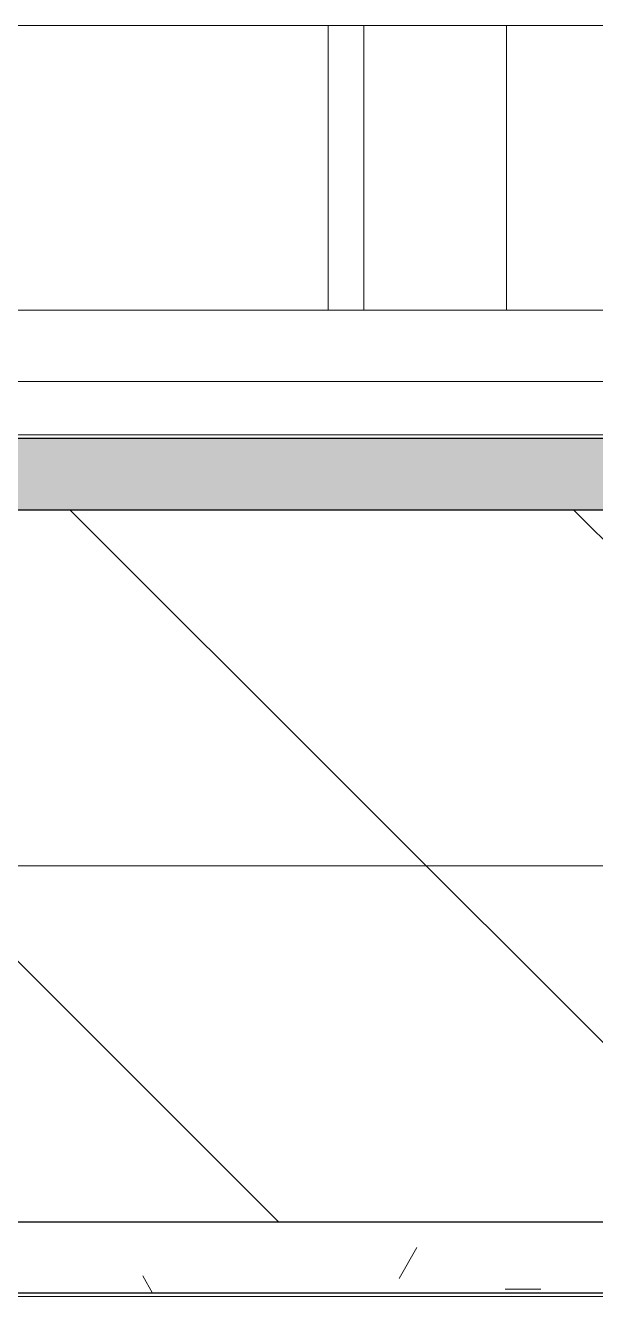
# Model space of a CAD drawing. Header units: millimetres. Extents: x 855 to 103073, y -1987 to 27400.
# Drawn here: x 33269.9 to 33429.9, y 7679 to 8036 of the extents above; entities that cross this region are included whole.
import ezdxf

# ---------------------------------------------------------------- set-up
doc = ezdxf.new("R2010")
doc.units = ezdxf.units.MM
doc.linetypes.add('Осевая', pattern=[3175, 635, -476.25, 1587.5, -476.25])
for name, color, linetype, lineweight, true_color in [('A-WALL-4', 7, 'Continuous', 25, 0x3c3c3c), ('A-WALL-FNSH-2', 7, 'Continuous', 13, 0x3c3c3c), ('I-FURN-13', 7, 'Continuous', 9, 0xf0f0f0)]:
    doc.layers.add(name, color=color, linetype=linetype, lineweight=lineweight, true_color=true_color)
doc.layers.add('I-WALL', color=7, linetype='Continuous', lineweight=9)
doc.layers.add('Оси-2', color=7, linetype='Осевая', lineweight=9)
pattern_1 = [(0, (22797.38, 0), (121.92, 30.48), [10.058, -81.382, 10.058, -81.382, -487.68]), (0, (22797.38, 0), (121.92, 30.48), [-182.88, 10.058, -172.822, 10.058, -81.382, -213.36]), (0, (22797.38, 0), (121.92, 30.48), [-457.2, 10.058, -50.902, 10.058, -142.342]), (120, (22843.1, 15.24), (-87.356454, 90.34582), [10.058, -81.382, 10.058, -81.382, -487.68]), (120, (22843.1, 15.24), (-87.356454, 90.34582), [-182.88, 10.058, -172.822, 10.058, -81.382, -213.36]), (120, (22843.1, 15.24), (-87.356454, 90.34582), [-457.2, 10.058, -50.902, 10.058, -142.342]), (240, (22858.34, 76.2), (-34.563546, -120.82582), [10.058, -81.382, 10.058, -81.382, -487.68]), (240, (22858.34, 76.2), (-34.563546, -120.82582), [-182.88, 10.058, -172.822, 10.058, -81.382, -213.36]), (240, (22858.34, 76.2), (-34.563546, -120.82582), [-457.2, 10.058, -50.902, 10.058, -142.342])]

# ---------------------------------------------------------------- blocks, each defined once
blk = doc.blocks.new('Бизиборд лего - бизиборд 1_21б-32328682-План разверток пом_ 1_02_ Этаж 1')
at = {"layer": 'I-FURN-13'}
for p, q in [((315, 100), (-35.37, 100)), ((-35.37, 100), (315, 100)), ((315, 100), (15, 100)), ((15, 100), (315, 100)), ((365, 100), (315, 100)), ((315, 100), (365, 100)), ((315, 20), (315, 100)), ((315, 100), (315, 20)), ((365, 100), (325, 100)), ((325, 100), (325, 20)), ((325, 20), (325, 100)), ((325, 100), (365, 100)), ((365, 100), (325, 100)), ((325, 100), (325, 20)), ((325, 20), (325, 100)), ((325, 100), (365, 100)), ((475, 100), (365, 100)), ((365, 100), (475, 100)), ((475, 100), (365, 100)), ((365, 100), (475, 100)), ((365, 20), (365, 100)), ((365, 100), (365, 20)), ((500, 20), (0, 20)), ((230, 20), (210, 20)), ((210, 20), (230, 20)), ((230, 20), (210, 20)), ((230, 20), (210, 20)), ((210, 20), (230, 20)), ((230, 20), (210, 20)), ((210, 20), (230, 20)), ((230, 20), (210, 20)), ((210, 20), (230, 20)), ((230, 20), (210, 20)), ((210, 20), (230, 20)), ((230, 20), (210, 20)), ((210, 20), (230, 20)), ((230, 20), (210, 20)), ((210, 20), (230, 20)), ((210, 20), (230, 20)), ((230, 20), (210, 20)), ((210, 20), (230, 20)), ((210, 20), (230, 20)), ((210, 20), (230, 20)), ((210, 20), (230, 20)), ((230, 20), (210, 20)), ((210, 20), (230, 20)), ((230, 20), (210, 20)), ((210, 20), (230, 20)), ((210, 20), (230, 20)), ((230, 20), (210, 20)), ((210, 20), (230, 20)), ((230, 20), (210, 20)), ((210, 20), (230, 20)), ((230, 20), (210, 20)), ((210, 20), (230, 20)), ((230, 20), (210, 20)), ((210, 20), (230, 20)), ((230, 20), (210, 20)), ((212.93, 20), (230, 20)), ((230, 20), (215, 20)), ((215, 20), (230, 20)), ((230, 20), (217.41, 20)), ((217.41, 20), (230, 20)), ((230, 20), (222.59, 20)), ((230, 20), (222.59, 20)), ((225, 20), (230, 20)), ((225, 20), (230, 20)), ((230, 20), (225, 20)), ((227.07, 20), (230, 20)), ((230, 20), (227.07, 20)), ((230, 20), (228.66, 20)), ((230, 20), (228.66, 20)), ((230, 20), (228.66, 20)), ((230, 20), (228.66, 20)), ((229.66, 20), (230, 20)), ((229.66, 20), (230, 20)), ((230, 20), (229.66, 20)), ((230, 20), (270, 20)), ((270, 20), (230, 20)), ((230, 20), (270, 20)), ((270, 20), (230, 20)), ((230, 20), (270, 20)), ((270, 20), (282.59, 20)), ((282.59, 20), (270, 20)), ((270, 20), (282.59, 20)), ((271.34, 20), (270, 20)), ((270, 20), (270.34, 20)), ((272.93, 20), (270, 20)), ((270, 20), (282.59, 20)), ((275, 20), (270, 20)), ((270, 20), (282.59, 20)), ((282.59, 20), (270, 20)), ((270, 20), (282.59, 20)), ((282.59, 20), (270, 20)), ((270, 20), (282.59, 20)), ((282.59, 20), (270, 20)), ((270, 20), (282.59, 20)), ((282.59, 20), (270, 20)), ((270, 20), (282.59, 20)), ((282.59, 20), (270, 20)), ((270, 20), (270.34, 20)), ((282.59, 20), (270, 20)), ((270, 20), (270.34, 20)), ((282.59, 20), (270, 20)), ((270, 20), (282.59, 20)), ((282.59, 20), (270, 20)), ((270, 20), (282.59, 20)), ((282.59, 20), (270, 20)), ((270, 20), (282.59, 20)), ((282.59, 20), (270, 20)), ((270, 20), (282.59, 20)), ((282.59, 20), (270, 20)), ((270, 20), (282.59, 20)), ((282.59, 20), (270, 20)), ((270, 20), (282.59, 20)), ((282.59, 20), (270, 20)), ((270, 20), (275, 20)), ((282.59, 20), (270, 20)), ((270, 20), (270.34, 20)), ((282.59, 20), (270, 20)), ((270, 20), (282.59, 20)), ((270.34, 20), (270, 20)), ((270, 20), (272.93, 20)), ((282.59, 20), (270, 20)), ((270, 20), (270.34, 20)), ((270.34, 20), (270, 20)), ((270, 20), (282.59, 20)), ((282.59, 20), (270, 20)), ((270, 20), (282.59, 20)), ((282.59, 20), (270, 20)), ((270, 20), (282.59, 20)), ((282.59, 20), (270, 20)), ((270, 20), (282.59, 20)), ((282.59, 20), (270, 20)), ((270, 20), (290, 20)), ((290, 20), (270, 20)), ((270.34, 20), (275, 20)), ((270.34, 20), (271.34, 20)), ((270.34, 20), (282.59, 20)), ((270.34, 20), (282.59, 20)), ((282.59, 20), (270.34, 20)), ((270.34, 20), (272.93, 20)), ((277.41, 20), (270.34, 20)), ((271.34, 20), (272.54, 20)), ((272.54, 20), (271.34, 20)), ((271.34, 20), (272.54, 20)), ((272.54, 20), (271.34, 20)), ((271.34, 20), (272.54, 20)), ((277.41, 20), (271.34, 20)), ((271.34, 20), (282.59, 20)), ((272.93, 20), (277.41, 20)), ((277.41, 20), (272.93, 20)), ((272.93, 20), (277.41, 20)), ((277.41, 20), (272.93, 20)), ((272.93, 20), (277.41, 20)), ((282.59, 20), (272.93, 20)), ((272.93, 20), (282.59, 20)), ((272.93, 20), (275, 20)), ((275, 20), (282.59, 20)), ((282.59, 20), (275, 20)), ((275, 20), (282.59, 20)), ((275, 20), (277.41, 20)), ((282.59, 20), (277.41, 20)), ((277.41, 20), (282.59, 20)), ((282.59, 20), (277.41, 20)), ((277.57, 20), (282.59, 20)), ((282.59, 20), (277.57, 20)), ((277.57, 20), (282.59, 20)), ((282.59, 20), (277.57, 20)), ((277.57, 20), (282.59, 20)), ((282.59, 20), (282.6, 20)), ((282.6, 20), (282.59, 20)), ((282.59, 20), (282.6, 20)), ((282.6, 20), (282.59, 20)), ((282.59, 20), (282.6, 20)), ((282.6, 20), (282.59, 20)), ((282.59, 20), (282.6, 20)), ((282.6, 20), (282.59, 20)), ((282.59, 20), (282.6, 20)), ((282.6, 20), (282.59, 20)), ((282.59, 20), (282.6, 20)), ((282.6, 20), (282.59, 20)), ((282.59, 20), (282.6, 20)), ((282.6, 20), (282.59, 20)), ((282.59, 20), (282.6, 20)), ((282.6, 20), (282.59, 20)), ((282.59, 20), (282.6, 20)), ((282.6, 20), (282.59, 20)), ((282.59, 20), (282.6, 20)), ((282.6, 20), (282.59, 20)), ((282.59, 20), (282.6, 20)), ((282.6, 20), (282.59, 20)), ((282.59, 20), (282.6, 20)), ((282.6, 20), (282.59, 20)), ((282.59, 20), (282.6, 20)), ((282.6, 20), (282.59, 20)), ((282.59, 20), (282.6, 20)), ((282.6, 20), (282.59, 20)), ((282.59, 20), (282.6, 20)), ((282.6, 20), (282.59, 20)), ((282.59, 20), (282.6, 20)), ((282.6, 20), (282.59, 20)), ((282.59, 20), (282.6, 20)), ((282.6, 20), (282.59, 20)), ((282.59, 20), (282.6, 20)), ((282.6, 20), (282.59, 20)), ((282.59, 20), (282.6, 20)), ((282.6, 20), (282.59, 20)), ((282.59, 20), (282.6, 20)), ((282.6, 20), (282.59, 20)), ((282.59, 20), (282.6, 20)), ((282.6, 20), (282.59, 20)), ((282.59, 20), (282.6, 20)), ((282.6, 20), (282.59, 20)), ((282.59, 20), (282.6, 20)), ((282.6, 20), (282.59, 20)), ((282.59, 20), (282.6, 20)), ((282.6, 20), (282.59, 20)), ((282.59, 20), (282.6, 20)), ((282.6, 20), (282.59, 20)), ((282.59, 20), (282.6, 20)), ((282.6, 20), (282.59, 20)), ((282.6, 20), (288.66, 20)), ((288.66, 20), (282.6, 20)), ((282.6, 20), (288.66, 20)), ((288.66, 20), (282.6, 20)), ((282.6, 20), (288.66, 20)), ((282.6, 20), (290, 20)), ((290, 20), (282.6, 20)), ((282.6, 20), (285, 20)), ((285, 20), (282.6, 20)), ((282.6, 20), (290, 20)), ((287.07, 20), (282.6, 20)), ((282.6, 20), (287.07, 20)), ((290, 20), (282.6, 20)), ((282.6, 20), (290, 20)), ((290, 20), (282.6, 20)), ((282.6, 20), (290, 20)), ((290, 20), (282.6, 20)), ((282.6, 20), (290, 20)), ((290, 20), (282.6, 20)), ((282.6, 20), (290, 20)), ((290, 20), (282.6, 20)), ((282.6, 20), (290, 20)), ((290, 20), (282.6, 20)), ((282.6, 20), (290, 20)), ((290, 20), (282.6, 20)), ((282.6, 20), (289.66, 20)), ((290, 20), (282.6, 20)), ((282.6, 20), (285, 20)), ((288.66, 20), (282.6, 20)), ((282.6, 20), (290, 20)), ((290, 20), (282.6, 20)), ((282.6, 20), (290, 20)), ((290, 20), (282.6, 20)), ((282.6, 20), (289.66, 20)), ((290, 20), (282.6, 20)), ((282.6, 20), (290, 20)), ((290, 20), (282.6, 20)), ((282.6, 20), (290, 20)), ((290, 20), (282.6, 20)), ((282.6, 20), (290, 20)), ((290, 20), (282.6, 20)), ((282.6, 20), (290, 20)), ((290, 20), (282.6, 20)), ((282.6, 20), (290, 20)), ((290, 20), (282.6, 20)), ((282.6, 20), (289.66, 20)), ((285, 20), (282.6, 20)), ((282.6, 20), (287.07, 20)), ((285, 20), (282.6, 20)), ((282.6, 20), (290, 20)), ((290, 20), (282.6, 20)), ((282.6, 20), (290, 20)), ((290, 20), (282.6, 20)), ((282.6, 20), (290, 20)), ((290, 20), (282.6, 20)), ((282.6, 20), (290, 20)), ((290, 20), (282.6, 20)), ((285, 20), (290, 20)), ((288.66, 20), (285, 20)), ((285, 20), (287.07, 20)), ((290, 20), (285, 20)), ((288.66, 20), (285, 20)), ((290, 20), (287.07, 20)), ((287.07, 20), (290, 20)), ((287.07, 20), (288.66, 20)), ((287.07, 20), (290, 20)), ((290, 20), (288.66, 20)), ((288.66, 20), (289.66, 20)), ((289.66, 20), (288.66, 20)), ((290, 20), (288.66, 20)), ((289.66, 20), (290, 20)), ((289.66, 20), (290, 20)), ((290, 20), (289.66, 20)), ((289.66, 20), (290, 20)), ((289.66, 20), (290, 20)), ((290, 20), (315, 20)), ((315, 20), (290, 20)), ((290, 20), (315, 20)), ((315, 20), (290, 20)), ((290, 20), (315, 20)), ((315, 20), (330, 20)), ((330, 20), (315, 20)), ((315, 20), (325, 20)), ((325, 20), (330, 20)), ((330, 20), (325, 20)), ((325, 20), (330, 20)), ((330, 20), (325, 20)), ((325, 20), (330, 20)), ((330, 20), (332.89, 20)), ((332.89, 20), (330, 20)), ((330, 20), (332.89, 20)), ((332.89, 20), (330, 20)), ((330, 20), (330.34, 20)), ((331.34, 20), (330, 20)), ((330, 20), (332.89, 20)), ((332.89, 20), (330, 20)), ((330, 20), (332.89, 20)), ((332.89, 20), (330, 20)), ((330, 20), (332.89, 20)), ((332.89, 20), (330, 20)), ((330, 20), (332.89, 20)), ((332.89, 20), (330, 20)), ((330, 20), (332.89, 20)), ((332.89, 20), (330, 20)), ((330, 20), (332.89, 20)), ((332.89, 20), (330, 20)), ((330, 20), (332.89, 20)), ((330.34, 20), (330, 20)), ((330, 20), (332.89, 20)), ((332.89, 20), (330, 20)), ((330, 20), (332.89, 20)), ((332.89, 20), (330, 20)), ((330, 20), (332.89, 20)), ((332.89, 20), (330, 20)), ((330, 20), (332.89, 20)), ((332.89, 20), (330, 20)), ((330, 20), (332.89, 20)), ((332.89, 20), (330, 20)), ((330, 20), (332.89, 20)), ((332.89, 20), (330, 20)), ((330, 20), (332.89, 20)), ((332.89, 20), (330, 20)), ((330, 20), (332.89, 20)), ((332.89, 20), (330, 20)), ((330, 20), (332.89, 20)), ((332.89, 20), (330, 20)), ((330, 20), (332.89, 20)), ((332.89, 20), (330, 20)), ((330, 20), (330.34, 20)), ((332.89, 20), (330, 20)), ((330, 20), (332.89, 20)), ((332.89, 20), (330, 20)), ((330, 20), (332.89, 20)), ((330.34, 20), (330, 20)), ((330, 20), (332.89, 20)), ((332.89, 20), (330, 20)), ((330, 20), (332.89, 20)), ((332.89, 20), (330, 20)), ((330, 20), (332.89, 20)), ((332.89, 20), (330, 20)), ((330, 20), (330.34, 20)), ((350, 20), (330, 20)), ((330.34, 20), (331.34, 20)), ((332.89, 20), (330.34, 20)), ((330.34, 20), (332.89, 20)), ((332.89, 20), (330.34, 20)), ((330.34, 20), (335, 20)), ((331.34, 20), (332.9, 20)), ((332.9, 20), (331.34, 20)), ((331.34, 20), (332.9, 20)), ((332.9, 20), (331.34, 20)), ((331.34, 20), (332.9, 20)), ((332.9, 20), (331.34, 20)), ((331.34, 20), (332.9, 20)), ((331.34, 20), (332.89, 20)), ((332.89, 20), (331.34, 20)), ((332.89, 20), (332.93, 20)), ((332.93, 20), (332.89, 20)), ((332.89, 20), (332.93, 20)), ((332.93, 20), (332.89, 20)), ((332.89, 20), (332.93, 20)), ((332.93, 20), (332.89, 20)), ((332.89, 20), (332.93, 20)), ((332.93, 20), (332.89, 20)), ((332.89, 20), (332.93, 20)), ((332.93, 20), (332.89, 20)), ((332.89, 20), (332.93, 20)), ((332.93, 20), (332.89, 20)), ((332.89, 20), (332.93, 20)), ((332.93, 20), (332.89, 20)), ((332.89, 20), (332.93, 20)), ((332.93, 20), (332.89, 20)), ((332.89, 20), (332.93, 20)), ((332.93, 20), (332.89, 20)), ((332.89, 20), (332.93, 20)), ((332.93, 20), (332.89, 20)), ((332.89, 20), (332.93, 20)), ((332.93, 20), (332.89, 20)), ((332.89, 20), (332.93, 20)), ((332.93, 20), (332.89, 20)), ((332.89, 20), (332.93, 20)), ((332.93, 20), (332.89, 20)), ((332.89, 20), (332.93, 20)), ((332.93, 20), (332.89, 20)), ((332.89, 20), (332.93, 20)), ((332.93, 20), (332.89, 20)), ((332.89, 20), (332.93, 20)), ((332.93, 20), (332.89, 20)), ((332.89, 20), (332.93, 20)), ((332.93, 20), (332.89, 20)), ((332.89, 20), (332.93, 20)), ((332.93, 20), (332.89, 20)), ((332.89, 20), (332.93, 20)), ((332.93, 20), (332.89, 20)), ((332.89, 20), (332.93, 20)), ((332.93, 20), (332.89, 20)), ((332.89, 20), (332.93, 20)), ((332.93, 20), (332.89, 20)), ((332.89, 20), (332.93, 20)), ((332.93, 20), (332.89, 20)), ((332.89, 20), (332.93, 20)), ((332.93, 20), (332.89, 20)), ((332.89, 20), (332.93, 20)), ((332.93, 20), (332.89, 20)), ((332.89, 20), (332.93, 20)), ((332.93, 20), (332.89, 20)), ((332.89, 20), (332.93, 20)), ((332.93, 20), (332.89, 20)), ((332.93, 20), (337.41, 20)), ((337.41, 20), (332.93, 20)), ((332.93, 20), (337.41, 20)), ((337.41, 20), (332.93, 20)), ((332.93, 20), (337.41, 20)), ((337.41, 20), (332.93, 20)), ((332.93, 20), (337.41, 20)), ((332.93, 20), (350, 20)), ((350, 20), (332.93, 20)), ((332.93, 20), (350, 20)), ((340, 20), (332.93, 20)), ((332.93, 20), (349.66, 20)), ((342.59, 20), (332.93, 20)), ((332.93, 20), (342.59, 20)), ((350, 20), (332.93, 20)), ((332.93, 20), (349.66, 20)), ((348.66, 20), (332.93, 20)), ((332.93, 20), (350, 20)), ((350, 20), (332.93, 20)), ((332.93, 20), (350, 20)), ((350, 20), (332.93, 20)), ((332.93, 20), (340, 20)), ((350, 20), (332.93, 20)), ((332.93, 20), (350, 20)), ((350, 20), (332.93, 20)), ((332.93, 20), (335, 20)), ((347.07, 20), (332.93, 20)), ((332.93, 20), (337.41, 20)), ((349.66, 20), (332.93, 20)), ((332.93, 20), (340, 20)), ((350, 20), (332.93, 20)), ((332.93, 20), (350, 20)), ((342.59, 20), (332.93, 20)), ((332.93, 20), (342.59, 20)), ((350, 20), (332.93, 20)), ((332.93, 20), (350, 20)), ((350, 20), (332.93, 20)), ((332.93, 20), (350, 20)), ((350, 20), (332.93, 20)), ((332.93, 20), (335, 20)), ((340, 20), (332.93, 20)), ((332.93, 20), (337.41, 20)), ((337.41, 20), (332.93, 20)), ((332.93, 20), (350, 20)), ((335, 20), (332.93, 20)), ((332.93, 20), (350, 20)), ((350, 20), (332.93, 20)), ((332.93, 20), (350, 20)), ((350, 20), (332.93, 20)), ((332.93, 20), (350, 20)), ((350, 20), (332.93, 20)), ((332.93, 20), (350, 20)), ((350, 20), (332.93, 20)), ((332.93, 20), (350, 20)), ((350, 20), (332.93, 20)), ((332.93, 20), (350, 20)), ((350, 20), (332.93, 20)), ((332.93, 20), (350, 20)), ((350, 20), (332.93, 20)), ((335, 20), (337.41, 20)), ((335, 20), (350, 20)), ((337.41, 20), (335, 20)), ((335, 20), (347.07, 20)), ((337.41, 20), (345, 20)), ((337.41, 20), (345, 20)), ((337.41, 20), (350, 20)), ((342.59, 20), (337.41, 20)), ((342.59, 20), (337.41, 20)), ((337.93, 20), (342.59, 20)), ((342.59, 20), (337.93, 20)), ((337.93, 20), (342.59, 20)), ((342.59, 20), (337.93, 20)), ((337.93, 20), (342.59, 20)), ((342.59, 20), (337.93, 20)), ((337.93, 20), (342.59, 20)), ((350, 20), (340, 20)), ((340, 20), (350, 20)), ((340, 20), (342.59, 20)), ((342.59, 20), (340, 20)), ((350, 20), (342.59, 20)), ((342.59, 20), (350, 20)), ((342.59, 20), (345, 20)), ((350, 20), (342.59, 20)), ((342.59, 20), (350, 20)), ((348.66, 20), (342.59, 20)), ((350, 20), (342.59, 20)), ((345, 20), (342.59, 20)), ((342.96, 20), (348.66, 20)), ((348.66, 20), (342.96, 20)), ((342.96, 20), (348.66, 20)), ((348.66, 20), (342.96, 20)), ((342.96, 20), (348.66, 20)), ((348.66, 20), (342.96, 20)), ((342.96, 20), (348.66, 20)), ((345, 20), (350, 20)), ((345, 20), (347.07, 20)), ((345, 20), (347.07, 20)), ((348.66, 20), (345, 20)), ((348.66, 20), (347.07, 20)), ((347.07, 20), (350, 20)), ((347.07, 20), (348.66, 20)), ((347.07, 20), (350, 20)), ((349.66, 20), (348.66, 20)), ((349.66, 20), (348.66, 20)), ((348.66, 20), (349.66, 20)), ((350, 20), (348.66, 20)), ((350, 20), (348.66, 20)), ((349.66, 20), (350, 20)), ((349.66, 20), (350, 20)), ((350, 20), (349.66, 20)), ((350, 20), (349.66, 20)), ((350, 20), (349.66, 20)), ((349.66, 20), (350, 20)), ((350, 20), (365, 20)), ((365, 20), (350, 20)), ((350, 20), (365, 20)), ((365, 20), (350, 20)), ((350, 20), (365, 20)), ((365, 20), (350, 20)), ((350, 20), (365, 20)), ((365, 20), (390, 20)), ((390, 20), (365, 20)), ((365, 20), (390, 20)), ((390, 20), (365, 20)), ((365, 20), (390, 20)), ((390, 20), (410, 20)), ((408.66, 20), (390, 20)), ((390, 20), (390.34, 20)), ((390.34, 20), (390, 20)), ((390, 20), (400, 20)), ((410, 20), (390, 20)), ((390, 20), (390.34, 20)), ((395, 20), (390, 20)), ((390, 20), (410, 20)), ((410, 20), (390, 20)), ((390, 20), (410, 20)), ((410, 20), (390, 20)), ((390, 20), (410, 20)), ((410, 20), (390, 20)), ((390, 20), (410, 20)), ((410, 20), (390, 20)), ((390, 20), (410, 20)), ((410, 20), (390, 20)), ((390, 20), (402.59, 20)), ((410, 20), (390, 20)), ((390, 20), (410, 20)), ((410, 20), (390, 20)), ((390, 20), (410, 20)), ((410, 20), (390, 20)), ((390, 20), (410, 20)), ((390.34, 20), (390, 20)), ((390, 20), (410, 20)), ((410, 20), (390, 20)), ((390, 20), (410, 20)), ((410, 20), (390, 20)), ((390, 20), (410, 20)), ((410, 20), (390, 20)), ((390, 20), (408.66, 20)), ((391.34, 20), (390, 20)), ((390, 20), (410, 20)), ((410, 20), (390, 20)), ((390, 20), (400, 20)), ((390.34, 20), (390, 20)), ((390, 20), (410, 20)), ((390.34, 20), (390, 20)), ((390, 20), (410, 20)), ((391.34, 20), (390, 20)), ((390, 20), (410, 20)), ((390.34, 20), (390, 20)), ((390, 20), (410, 20)), ((410, 20), (390, 20)), ((390, 20), (410, 20)), ((410, 20), (390, 20)), ((390, 20), (410, 20)), ((410, 20), (390, 20)), ((390, 20), (405, 20)), ((391.34, 20), (390, 20)), ((0, 0), (500, 0)), ((230, 0), (210, 0)), ((210, 0), (230, 0)), ((230, 0), (210, 0)), ((210, 0), (230, 0)), ((230, 0), (210, 0)), ((210, 0), (230, 0)), ((210, 0), (230, 0)), ((230, 0), (210, 0)), ((210, 0), (230, 0)), ((210, 0), (230, 0)), ((230, 0), (210, 0)), ((230, 0), (210, 0)), ((230, 0), (210, 0)), ((210, 0), (230, 0)), ((210, 0), (230, 0)), ((210, 0), (230, 0)), ((230, 0), (210, 0)), ((210, 0), (230, 0)), ((230, 0), (210, 0)), ((230, 0), (210, 0)), ((210, 0), (230, 0)), ((210, 0), (230, 0)), ((230, 0), (210, 0)), ((210, 0), (230, 0)), ((230, 0), (210, 0)), ((230, 0), (210, 0)), ((210, 0), (230, 0)), ((210, 0), (230, 0)), ((230, 0), (210, 0)), ((210, 0), (230, 0)), ((230, 0), (210, 0)), ((210, 0), (230, 0)), ((230, 0), (210.34, 0)), ((230, 0), (210.34, 0)), ((210.34, 0), (230, 0)), ((230, 0), (210.34, 0)), ((230, 0), (212.93, 0)), ((230, 0), (212.93, 0)), ((230, 0), (215, 0)), ((217.41, 0), (230, 0)), ((230, 0), (220, 0)), ((220, 0), (230, 0)), ((230, 0), (225, 0)), ((230, 0), (225, 0)), ((225, 0), (230, 0)), ((225, 0), (230, 0)), ((230, 0), (227.07, 0)), ((227.07, 0), (230, 0)), ((227.07, 0), (230, 0)), ((228.66, 0), (230, 0)), ((230, 0), (228.66, 0)), ((229.66, 0), (230, 0)), ((230, 0), (229.66, 0)), ((229.66, 0), (230, 0)), ((270, 0), (230, 0)), ((230, 0), (270, 0)), ((270, 0), (230, 0)), ((271.34, 0), (270, 0)), ((270, 0), (270.34, 0)), ((282.59, 0), (270, 0)), ((270, 0), (282.59, 0)), ((282.59, 0), (270, 0)), ((270, 0), (282.59, 0)), ((282.59, 0), (270, 0)), ((270, 0), (282.59, 0)), ((277.41, 0), (270, 0)), ((270, 0), (277.41, 0)), ((282.59, 0), (270, 0)), ((270, 0), (282.59, 0)), ((282.59, 0), (270, 0)), ((270, 0), (282.59, 0)), ((282.59, 0), (270, 0)), ((270, 0), (282.59, 0)), ((282.59, 0), (270, 0)), ((270, 0), (271.34, 0)), ((282.59, 0), (270, 0)), ((270, 0), (282.59, 0)), ((282.59, 0), (270, 0)), ((270, 0), (282.59, 0)), ((282.59, 0), (270, 0)), ((270, 0), (282.59, 0)), ((282.59, 0), (270, 0)), ((270, 0), (282.59, 0)), ((282.59, 0), (270, 0)), ((270, 0), (282.59, 0)), ((271.34, 0), (270, 0)), ((270, 0), (277.41, 0)), ((282.59, 0), (270, 0)), ((270, 0), (282.59, 0)), ((272.93, 0), (270, 0)), ((270, 0), (282.59, 0)), ((282.59, 0), (270, 0)), ((270, 0), (277.41, 0)), ((282.59, 0), (270, 0)), ((270, 0), (282.59, 0)), ((270.34, 0), (270, 0)), ((270, 0), (280, 0)), ((271.34, 0), (270, 0)), ((270, 0), (282.59, 0)), ((282.59, 0), (270, 0)), ((270, 0), (270.34, 0)), ((282.59, 0), (270, 0)), ((270, 0), (282.59, 0)), ((282.59, 0), (270, 0)), ((270, 0), (282.59, 0)), ((282.59, 0), (270, 0)), ((270, 0), (282.59, 0)), ((282.59, 0), (270, 0)), ((270, 0), (282.59, 0)), ((290, 0), (270, 0)), ((270, 0), (290, 0)), ((270.34, 0), (271.34, 0)), ((271.34, 0), (270.34, 0)), ((270.34, 0), (271.34, 0)), ((272.54, 0), (271.34, 0)), ((271.34, 0), (272.54, 0)), ((272.54, 0), (271.34, 0)), ((282.59, 0), (271.34, 0)), ((271.34, 0), (272.93, 0)), ((271.34, 0), (282.59, 0)), ((282.59, 0), (271.34, 0)), ((272.93, 0), (271.34, 0)), ((272.93, 0), (271.34, 0)), ((271.34, 0), (282.59, 0)), ((277.41, 0), (272.93, 0)), ((272.93, 0), (277.41, 0)), ((277.41, 0), (272.93, 0)), ((272.93, 0), (277.41, 0)), ((282.59, 0), (272.93, 0)), ((275, 0), (272.93, 0)), ((282.59, 0), (272.93, 0)), ((277.41, 0), (275, 0)), ((277.41, 0), (282.59, 0)), ((282.59, 0), (277.41, 0)), ((277.41, 0), (282.59, 0)), ((277.41, 0), (280, 0)), ((277.41, 0), (282.59, 0)), ((280, 0), (277.41, 0)), ((282.59, 0), (277.57, 0)), ((277.57, 0), (282.59, 0)), ((282.59, 0), (277.57, 0)), ((280, 0), (282.59, 0)), ((282.59, 0), (280, 0)), ((280, 0), (282.59, 0)), ((282.6, 0), (282.59, 0)), ((282.59, 0), (282.6, 0)), ((282.6, 0), (282.59, 0)), ((282.59, 0), (282.6, 0)), ((282.6, 0), (282.59, 0)), ((282.59, 0), (282.6, 0)), ((282.6, 0), (282.59, 0)), ((282.59, 0), (282.6, 0)), ((282.6, 0), (282.59, 0)), ((282.59, 0), (282.6, 0)), ((282.6, 0), (282.59, 0)), ((282.59, 0), (282.6, 0)), ((282.6, 0), (282.59, 0)), ((282.59, 0), (282.6, 0)), ((282.6, 0), (282.59, 0)), ((282.59, 0), (282.6, 0)), ((282.6, 0), (282.59, 0)), ((282.59, 0), (282.6, 0)), ((282.6, 0), (282.59, 0)), ((282.59, 0), (282.6, 0)), ((282.6, 0), (282.59, 0)), ((282.59, 0), (282.6, 0)), ((282.6, 0), (282.59, 0)), ((282.59, 0), (282.6, 0)), ((282.6, 0), (282.59, 0)), ((282.59, 0), (282.6, 0)), ((282.6, 0), (282.59, 0)), ((282.59, 0), (282.6, 0)), ((282.6, 0), (282.59, 0)), ((282.59, 0), (282.6, 0)), ((282.6, 0), (282.59, 0)), ((282.59, 0), (282.6, 0)), ((282.6, 0), (282.59, 0)), ((282.59, 0), (282.6, 0)), ((282.6, 0), (282.59, 0)), ((282.59, 0), (282.6, 0)), ((282.6, 0), (282.59, 0)), ((282.59, 0), (282.6, 0)), ((282.6, 0), (282.59, 0)), ((282.59, 0), (282.6, 0)), ((282.6, 0), (282.59, 0)), ((282.59, 0), (282.6, 0)), ((282.6, 0), (282.59, 0)), ((282.59, 0), (282.6, 0)), ((282.6, 0), (282.59, 0)), ((282.59, 0), (282.6, 0)), ((282.6, 0), (282.59, 0)), ((282.59, 0), (282.6, 0)), ((282.6, 0), (282.59, 0)), ((282.59, 0), (282.6, 0)), ((282.6, 0), (282.59, 0)), ((282.59, 0), (282.6, 0)), ((288.66, 0), (282.6, 0)), ((282.6, 0), (288.66, 0)), ((288.66, 0), (282.6, 0)), ((287.07, 0), (282.6, 0)), ((282.6, 0), (290, 0)), ((290, 0), (282.6, 0)), ((282.6, 0), (290, 0)), ((290, 0), (282.6, 0)), ((282.6, 0), (290, 0)), ((290, 0), (282.6, 0)), ((282.6, 0), (290, 0)), ((290, 0), (282.6, 0)), ((282.6, 0), (290, 0)), ((290, 0), (282.6, 0)), ((282.6, 0), (290, 0)), ((290, 0), (282.6, 0)), ((282.6, 0), (290, 0)), ((290, 0), (282.6, 0)), ((282.6, 0), (290, 0)), ((287.07, 0), (282.6, 0)), ((282.6, 0), (285, 0)), ((288.66, 0), (282.6, 0)), ((282.6, 0), (285, 0)), ((290, 0), (282.6, 0)), ((282.6, 0), (290, 0)), ((285, 0), (282.6, 0)), ((282.6, 0), (290, 0)), ((290, 0), (282.6, 0)), ((282.6, 0), (290, 0)), ((287.07, 0), (282.6, 0)), ((282.6, 0), (290, 0)), ((290, 0), (282.6, 0)), ((282.6, 0), (290, 0)), ((290, 0), (282.6, 0)), ((282.6, 0), (290, 0)), ((288.66, 0), (282.6, 0)), ((282.6, 0), (290, 0)), ((287.07, 0), (282.6, 0)), ((282.6, 0), (290, 0)), ((290, 0), (282.6, 0)), ((282.6, 0), (290, 0)), ((288.66, 0), (282.6, 0)), ((282.6, 0), (285, 0)), ((290, 0), (282.6, 0)), ((282.6, 0), (285, 0)), ((290, 0), (282.6, 0)), ((282.6, 0), (290, 0)), ((288.66, 0), (282.6, 0)), ((282.6, 0), (290, 0)), ((285, 0), (282.6, 0)), ((282.6, 0), (287.07, 0)), ((290, 0), (282.6, 0)), ((282.6, 0), (290, 0)), ((290, 0), (282.6, 0)), ((282.6, 0), (290, 0)), ((285, 0), (287.07, 0)), ((285, 0), (290, 0)), ((290, 0), (285, 0)), ((285, 0), (287.07, 0)), ((285, 0), (287.07, 0)), ((290, 0), (285, 0)), ((290, 0), (287.07, 0)), ((288.66, 0), (287.07, 0)), ((287.07, 0), (288.66, 0)), ((290, 0), (287.07, 0)), ((290, 0), (287.07, 0)), ((287.07, 0), (288.66, 0)), ((287.07, 0), (290, 0)), ((287.07, 0), (290, 0)), ((290, 0), (288.66, 0)), ((288.66, 0), (289.66, 0)), ((290, 0), (288.66, 0)), ((290, 0), (288.66, 0)), ((289.66, 0), (288.66, 0)), ((288.66, 0), (289.66, 0)), ((290, 0), (288.66, 0)), ((289.66, 0), (290, 0)), ((290, 0), (289.66, 0)), ((289.66, 0), (290, 0)), ((330, 0), (290, 0)), ((290, 0), (330, 0)), ((330, 0), (290, 0)), ((330.34, 0), (330, 0)), ((330, 0), (330.34, 0)), ((332.89, 0), (330, 0)), ((330, 0), (332.89, 0)), ((332.89, 0), (330, 0)), ((330, 0), (331.34, 0)), ((332.89, 0), (330, 0)), ((330, 0), (332.89, 0)), ((332.89, 0), (330, 0)), ((330, 0), (332.89, 0)), ((332.89, 0), (330, 0)), ((330, 0), (332.89, 0)), ((332.89, 0), (330, 0)), ((330, 0), (332.89, 0)), ((332.89, 0), (330, 0)), ((330, 0), (332.89, 0)), ((332.89, 0), (330, 0)), ((330, 0), (332.89, 0)), ((332.89, 0), (330, 0)), ((330, 0), (332.89, 0)), ((332.89, 0), (330, 0)), ((330, 0), (332.89, 0)), ((332.89, 0), (330, 0)), ((330, 0), (332.89, 0)), ((332.89, 0), (330, 0)), ((330, 0), (330.34, 0)), ((332.89, 0), (330, 0)), ((330, 0), (332.89, 0)), ((332.89, 0), (330, 0)), ((330, 0), (332.89, 0)), ((332.89, 0), (330, 0)), ((330, 0), (332.89, 0)), ((332.89, 0), (330, 0)), ((330, 0), (332.89, 0)), ((331.34, 0), (330, 0)), ((330, 0), (332.89, 0)), ((332.89, 0), (330, 0)), ((330, 0), (332.89, 0)), ((332.89, 0), (330, 0)), ((330, 0), (332.89, 0)), ((332.89, 0), (330, 0)), ((330, 0), (332.89, 0)), ((332.89, 0), (330, 0)), ((330, 0), (332.89, 0)), ((332.89, 0), (330, 0)), ((330, 0), (332.89, 0)), ((332.89, 0), (330, 0)), ((330, 0), (332.89, 0)), ((332.89, 0), (330, 0)), ((330, 0), (332.89, 0)), ((332.89, 0), (330, 0)), ((330, 0), (332.89, 0)), ((350, 0), (330, 0)), ((330, 0), (350, 0)), ((331.34, 0), (330.34, 0)), ((330.34, 0), (331.34, 0)), ((330.34, 0), (332.89, 0)), ((332.9, 0), (331.34, 0)), ((331.34, 0), (332.9, 0)), ((332.9, 0), (331.34, 0)), ((332.89, 0), (331.34, 0)), ((331.34, 0), (332.89, 0)), ((331.34, 0), (332.89, 0)), ((332.89, 0), (331.34, 0)), ((332.93, 0), (332.89, 0)), ((332.89, 0), (332.93, 0)), ((332.93, 0), (332.89, 0)), ((332.89, 0), (332.93, 0)), ((332.93, 0), (332.89, 0)), ((332.89, 0), (332.93, 0)), ((332.93, 0), (332.89, 0)), ((332.89, 0), (332.93, 0)), ((332.93, 0), (332.89, 0)), ((332.89, 0), (332.93, 0)), ((332.93, 0), (332.89, 0)), ((332.89, 0), (332.93, 0)), ((332.93, 0), (332.89, 0)), ((332.89, 0), (332.93, 0)), ((332.93, 0), (332.89, 0)), ((332.89, 0), (332.93, 0)), ((332.93, 0), (332.89, 0)), ((332.89, 0), (332.93, 0)), ((332.93, 0), (332.89, 0)), ((332.89, 0), (332.93, 0)), ((332.93, 0), (332.89, 0)), ((332.89, 0), (332.93, 0)), ((332.93, 0), (332.89, 0)), ((332.89, 0), (332.93, 0)), ((332.93, 0), (332.89, 0)), ((332.89, 0), (332.93, 0)), ((332.93, 0), (332.89, 0)), ((332.89, 0), (332.93, 0)), ((332.93, 0), (332.89, 0)), ((332.89, 0), (332.93, 0)), ((332.93, 0), (332.89, 0)), ((332.89, 0), (332.93, 0)), ((332.93, 0), (332.89, 0)), ((332.89, 0), (332.93, 0)), ((332.93, 0), (332.89, 0)), ((332.89, 0), (332.93, 0)), ((332.93, 0), (332.89, 0)), ((332.89, 0), (332.93, 0)), ((332.93, 0), (332.89, 0)), ((332.89, 0), (332.93, 0)), ((332.93, 0), (332.89, 0)), ((332.89, 0), (332.93, 0)), ((332.93, 0), (332.89, 0)), ((332.89, 0), (332.93, 0)), ((332.93, 0), (332.89, 0)), ((332.89, 0), (332.93, 0)), ((332.93, 0), (332.89, 0)), ((332.89, 0), (332.93, 0)), ((332.93, 0), (332.89, 0)), ((332.89, 0), (332.93, 0)), ((332.93, 0), (332.89, 0)), ((332.89, 0), (332.93, 0)), ((337.41, 0), (332.93, 0)), ((332.93, 0), (337.41, 0)), ((337.41, 0), (332.93, 0)), ((350, 0), (332.93, 0)), ((332.93, 0), (335, 0)), ((350, 0), (332.93, 0)), ((332.93, 0), (350, 0)), ((350, 0), (332.93, 0)), ((332.93, 0), (350, 0)), ((350, 0), (332.93, 0)), ((332.93, 0), (350, 0)), ((350, 0), (332.93, 0)), ((332.93, 0), (350, 0)), ((350, 0), (332.93, 0)), ((332.93, 0), (350, 0)), ((350, 0), (332.93, 0)), ((332.93, 0), (350, 0)), ((335, 0), (332.93, 0)), ((332.93, 0), (350, 0)), ((340, 0), (332.93, 0)), ((332.93, 0), (335, 0)), ((340, 0), (332.93, 0)), ((332.93, 0), (335, 0)), ((350, 0), (332.93, 0)), ((332.93, 0), (350, 0)), ((350, 0), (332.93, 0)), ((332.93, 0), (350, 0)), ((350, 0), (332.93, 0)), ((332.93, 0), (350, 0)), ((350, 0), (332.93, 0)), ((332.93, 0), (350, 0)), ((345, 0), (332.93, 0)), ((332.93, 0), (350, 0)), ((350, 0), (332.93, 0)), ((332.93, 0), (350, 0)), ((342.59, 0), (332.93, 0)), ((332.93, 0), (342.59, 0)), ((337.41, 0), (332.93, 0)), ((332.93, 0), (350, 0)), ((350, 0), (332.93, 0)), ((332.93, 0), (350, 0)), ((340, 0), (332.93, 0)), ((332.93, 0), (350, 0)), ((350, 0), (332.93, 0)), ((332.93, 0), (350, 0)), ((350, 0), (332.93, 0)), ((332.93, 0), (350, 0)), ((350, 0), (332.93, 0)), ((332.93, 0), (350, 0)), ((350, 0), (332.93, 0)), ((332.93, 0), (350, 0)), ((350, 0), (332.93, 0)), ((332.93, 0), (350, 0)), ((350, 0), (332.93, 0)), ((332.93, 0), (350, 0)), ((335, 0), (342.59, 0)), ((350, 0), (335, 0)), ((335, 0), (350, 0)), ((335, 0), (350, 0)), ((350, 0), (337.41, 0)), ((342.59, 0), (337.93, 0)), ((337.93, 0), (342.59, 0)), ((342.59, 0), (337.93, 0)), ((350, 0), (340, 0)), ((350, 0), (340, 0)), ((342.59, 0), (340, 0)), ((342.59, 0), (347.07, 0)), ((349.66, 0), (342.59, 0)), ((342.59, 0), (350, 0)), ((345, 0), (342.59, 0)), ((347.07, 0), (342.96, 0)), ((342.96, 0), (347.07, 0)), ((347.07, 0), (342.96, 0)), ((350, 0), (345, 0)), ((347.07, 0), (345, 0)), ((347.07, 0), (350, 0)), ((348.66, 0), (347.07, 0)), ((349.66, 0), (348.66, 0)), ((350, 0), (349.66, 0)), ((350, 0), (349.66, 0)), ((390, 0), (350, 0)), ((350, 0), (390, 0)), ((390, 0), (350, 0)), ((405, 0), (390, 0)), ((390, 0), (410, 0)), ((392.93, 0), (390, 0)), ((390, 0), (405, 0)), ((410, 0), (390, 0)), ((390, 0), (410, 0)), ((410, 0), (390, 0)), ((390, 0), (410, 0)), ((410, 0), (390, 0)), ((390, 0), (410, 0)), ((410, 0), (390, 0)), ((390, 0), (410, 0)), ((410, 0), (390, 0)), ((390, 0), (405, 0)), ((410, 0), (390, 0)), ((390, 0), (410, 0)), ((410, 0), (390, 0)), ((390, 0), (410, 0)), ((410, 0), (390, 0)), ((390, 0), (410, 0)), ((410, 0), (390, 0)), ((390, 0), (410, 0)), ((410, 0), (390, 0)), ((390, 0), (410, 0)), ((407.07, 0), (390, 0)), ((390, 0), (410, 0)), ((410, 0), (390, 0)), ((390, 0), (410, 0)), ((410, 0), (390, 0)), ((390, 0), (391.34, 0)), ((395, 0), (390, 0)), ((390, 0), (410, 0)), ((410, 0), (390, 0)), ((390, 0), (410, 0)), ((410, 0), (390, 0)), ((390, 0), (409.66, 0)), ((410, 0), (390, 0)), ((390, 0), (410, 0)), ((410, 0), (390, 0)), ((390, 0), (410, 0)), ((410, 0), (390, 0)), ((390, 0), (410, 0)), ((410, 0), (390, 0)), ((390, 0), (410, 0)), ((410, 0), (390, 0)), ((390, 0), (410, 0)), ((410, 0), (390, 0)), ((390, 0), (410, 0)), ((410, 0), (390, 0)), ((390, 0), (410, 0)), ((410, 0), (390, 0)), ((390, 0), (410, 0))]:
    blk.add_line(p, q, dxfattribs=at)

msp = doc.modelspace()

# ---------------------------------------------------------------- hatches: boundary and pattern name
at = {"layer": 'I-WALL'}
h = msp.add_hatch(dxfattribs=at)
h.set_pattern_fill('FP_44', color=256, style=0, pattern_type=2)
h.set_pattern_definition(pattern_1)
h.paths.add_polyline_path([(35334.31, 7900), (35557.38, 7900), (35557.38, 7920), (30457.38, 7920), (30457.38, 7900), (34690.53, 7900)])
h = msp.add_hatch(dxfattribs=at)
h.set_pattern_fill('FP_24', color=256, style=0, pattern_type=2)
h.set_pattern_definition([(135, (22797.38, 0), (-70.7107, -70.7107), [])])
h.paths.add_polyline_path([(32115.38, 7700), (35057.38, 7700), (35057.38, 7900), (31057.38, 7900), (31057.38, 7700), (31954.43, 7700)])
h = msp.add_hatch(dxfattribs=at)
h.set_pattern_fill('FP_44', color=256, style=0, pattern_type=2)
h.set_pattern_definition(pattern_1)
h.paths.add_polyline_path([(34257.38, 7680), (34277.38, 7680), (34277.38, 7700), (31537.38, 7700), (31537.38, 7680), (34256.38, 7680)])

# ---------------------------------------------------------------- linework, layer by layer
at = {"layer": 'A-WALL-4'}
for p, q in [((35557.38, 7920), (30457.38, 7920)), ((30457.38, 7900), (35622.38, 7900)), ((31537.38, 7700), (34277.38, 7700)), ((34257.38, 7680), (31557.38, 7680))]:
    msp.add_line(p, q, dxfattribs=at)
at = {"layer": 'A-WALL-FNSH-2'}
for p, q in [((30457.38, 7921), (35622.38, 7921)), ((31558.38, 7679), (34256.38, 7679))]:
    msp.add_line(p, q, dxfattribs=at)
at = {"layer": 'Оси-2'}
msp.add_line((23664.71, 7800), (40527.38, 7800), dxfattribs=at)

# ---------------------------------------------------------------- block references
at = {"layer": 'I-FURN-13'}
msp.add_blockref('Бизиборд лего - бизиборд 1_21б-32328682-План разверток пом_ 1_02_ Этаж 1', (33039.88, 7936), dxfattribs=at)

doc.saveas('drawing.dxf')
